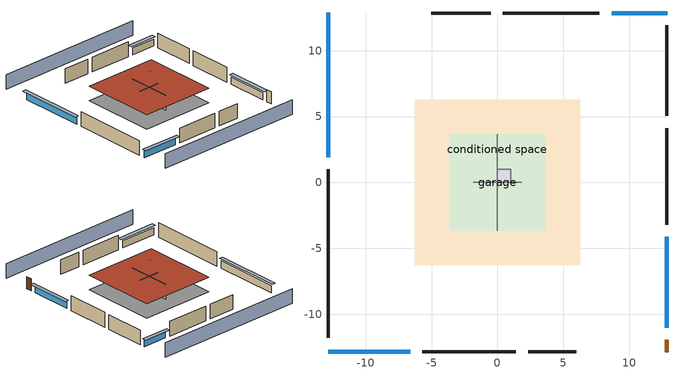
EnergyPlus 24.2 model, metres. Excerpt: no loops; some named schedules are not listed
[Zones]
central ac and furnace airloop ret air zone
 floor adiabatic (AdiabaticConst): 0,0 0,1 1,1 1,0 z0
 wall adiabatic (AdiabaticConst): 0,1 0,0 1,0 1,1 0,1 z0:1
 ceiling adiabatic (AdiabaticConst): 1,0 1,1 0,1 0,0 z1
conditioned space
 floor foundation (Slab2 construction): -6.28,-6.28 -6.28,6.28 6.28,6.28 6.28,-6.28 z0
 wall outside (AdiabaticWallConstruction 1): 12.85,-12.86 12.85,-11.94 z0:2.03
 wall outside (AdiabaticWallConstruction): -12.85,12.85 -12.85,1.92 z0:1.22; 12.85,12.85 8.66,12.85 z0:1.13; 12.85,-11.01 12.85,-4.12 z0:1.16; -12.85,-12.85 -6.63,-12.85 z0:1.19
 wall outside (Wall3 construction): -12.85,0.99 -12.85,-11.77 z0:2.44
 wall outside (Wall4 construction): -0.51,12.85 -5.04,12.85 z0:2.44
 wall outside (Wall7 construction): 12.85,5.05 12.85,11.93 z0:2.44
 wall outside (Wall8 construction): -5.7,-12.85 1.39,-12.85 z0:2.44
 wall to garage (Wall5 construction): 0,-3.66 0,3.66 z0:2.44
 wall to garage (Wall6 construction): 1.83,0 -1.83,0 z0:2.44
 window (WindowConstruction): -12.85,12.85 -12.85,1.92 z0:1.22
 window (WindowConstruction 1): 12.85,12.85 8.66,12.85 z0:1.13
 window (WindowConstruction 2): 12.85,-11.01 12.85,-4.12 z0:1.16
 window (WindowConstruction 3): -12.85,-12.85 -6.63,-12.85 z0:1.19
 door (Door): 12.85,-12.85 12.85,-11.94 z0:2.03
 roof outside (Roof2 construction): -6.28,6.28 -6.28,-6.28 6.28,-6.28 6.28,6.28 z2.44
garage
 floor foundation (Slab1 construction): -3.66,-3.66 -3.66,3.66 3.66,3.66 3.66,-3.66 z0
 wall outside (Wall1 construction): 7.73,12.85 0.42,12.85 z0:2.44
 wall outside (Wall2 construction): 12.85,-3.19 12.85,4.12 z0:2.44
 wall outside (Wall9 construction): 2.32,-12.85 5.98,-12.85 z0:2.44
 roof outside (Roof1 construction): -3.66,3.66 -3.66,-3.66 3.66,-3.66 3.66,3.66 z2.44
shading: 12.85,17.43 -12.85,17.43 / -12.85,-17.43 12.85,-17.43 z0:2.44; -12.85,1.61 -12.85,13.16 -13.46,13.16 -13.46,1.61 z1.52; 8.36,12.85 13.16,12.85 13.16,13.46 8.36,13.46 z1.43; 12.85,-3.82 12.85,-11.32 13.46,-11.32 13.46,-3.82 z1.46; -6.32,-12.85 -13.16,-12.85 -13.16,-13.46 -6.32,-13.46 z1.49
[Building]
Building 1: Terrain=Suburbs
[Site:Location]
Portland Intl Arpt_OR: Latitude {deg}=45.59; Longitude {deg}=-122.6; Time Zone {hr}=-8; Elevation {m}=33; Keep Site Location Information=Yes
[Site:GroundTemperature:Shallow]
10.2558, 8.96328, 8.85977, 9.47314, 11.9355, 14.3863, 16.5111, 17.8571, 17.9714, 16.8767, 14.8061, 12.4304
[Site:WaterMainsTemperature]
Calculation Method=Schedule; Temperature Schedule=mains temperature schedule
[Material] Roughness=Rough; Thermal Absorptance=0.9
Name | Thickness {m} | Conductivity {W/m-K} | Density {kg/m3} | Specific Heat {J/kg-K} | Solar Absorptance | Visible Absorptance
concrete 4.0 in. | 0.1016 | 1.803125 | 2242.8 | 837.4 | 0.7 | 0.7
door material | 0.04445 | 0.0612267 | 512.64 | 1214.23 | 0.7 | 0.7
floor covering | 0.0127 | 0.0450781 | 54.468 | 1339.84 | 0.9 | 0.9
furniture material conditioned space 1; furniture material garage 1 | 0.1524 | 0.115458 | 640.8 | 1214.23 | 0.6 | 0.6
gypsum board | 0.0127 | 0.160291 | 801 | 837.4 | 0.6 | 0.6
interior horizontal ins; interior horizontal ins 1; wall rigid ins; wall rigid ins 1; wall rigid ins 2 | 0.051816 | 0.029427 | 32.04 | 1214.23 | 0.7 | 0.7
interior vertical ins; interior vertical ins 1 | 0.025908 | 0.029427 | 32.04 | 1214.23 | 0.7 | 0.7
osb sheathing 0.5 in. | 0.0127 | 0.115458 | 512.64 | 1214.23 | 0.6 | 0.6
osb sheathing 0.5 in. 1 | 0.0127 | 0.115458 | 512.64 | 1214.23 | 0.7 | 0.7
osb sheathing 0.75 in. | 0.01905 | 0.115458 | 512.64 | 1214.23 | 0.7 | 0.7
roof rigid ins | 0.00302951 | 0.029427 | 32.04 | 1214.23 | 0.7 | 0.7
roof rigid ins 1 | 0.103632 | 0.029427 | 32.04 | 1214.23 | 0.7 | 0.7
roof stud and cavity | 0.2032 | 0.159782 | 78.34581 | 1123.46 | 0.7 | 0.7
slate or tile shingles | 0.01905 | 0.840978 | 1899.972 | 799.717 | 0.75 | 0.75
wall rigid ins 3 | 0.512978 | 0.029427 | 32.04 | 1214.23 | 0.7 | 0.7
wall stud and cavity | 0.1397 | 0.727959 | 139.0536 | 1170.24 | 0.6 | 0.6
wall stud and cavity 1 | 0.1397 | 0.230639 | 139.0536 | 1170.24 | 0.7 | 0.7
wall stud and cavity 2 | 0.1397 | 0.181744 | 139.0536 | 1170.24 | 0.7 | 0.7
wall stud and cavity 3 | 0.0889 | 0.380278 | 52.3479 | 1209.89 | 0.7 | 0.7
wall stud and cavity 4 | 0.0889 | 0.391764 | 83.0341 | 1211.67 | 0.7 | 0.7
wood siding | 0.0254 | 0.102417 | 544.68 | 1172.36 | 0.85 | 0.85
wood siding 1; wood siding 2 | 0.0254 | 0.102417 | 544.68 | 1172.36 | 0.7 | 0.7
[Material:NoMass]
Adiabatic: Roughness=Rough; Thermal Resistance {m2-K/W}=176.1; Thermal Absorptance=0.9; Solar Absorptance=0.7; Visible Absorptance=0.7
[WindowMaterial:SimpleGlazingSystem]
WindowMaterial: U-Factor {W/m2-K}=2.15764; Solar Heat Gain Coefficient=0.44
[Construction]
AdiabaticConst: Adiabatic
AdiabaticWallConstruction: wood siding 1, wall rigid ins 3, wall stud and cavity 3, gypsum board
AdiabaticWallConstruction 1: wood siding 2, wall rigid ins 3, wall stud and cavity 3, gypsum board
Door: door material
furniture construction conditioned space 1: furniture material conditioned space 1
furniture construction garage 1: furniture material garage 1
PartitionWallConstruction: gypsum board, wall stud and cavity 4, gypsum board
Roof1 construction: slate or tile shingles, roof rigid ins, osb sheathing 0.5 in.
Roof2 construction: slate or tile shingles, roof rigid ins 1, osb sheathing 0.75 in., roof stud and cavity, gypsum board
Slab1 construction: concrete 4.0 in.
Slab2 construction: concrete 4.0 in., floor covering
Wall1 construction; Wall2 construction; Wall9 construction: wood siding, osb sheathing 0.5 in. 1, wall stud and cavity
Wall3 construction; Wall4 construction: wood siding, wall rigid ins, osb sheathing 0.5 in. 1, wall stud and cavity 1, gypsum board
Wall5 construction: wall rigid ins 1, osb sheathing 0.5 in. 1, wall stud and cavity 2, gypsum board
Wall6 construction: wall rigid ins 2, osb sheathing 0.5 in. 1, wall stud and cavity 2, gypsum board
Wall7 construction; Wall8 construction: wood siding, wall rigid ins 2, osb sheathing 0.5 in. 1, wall stud and cavity 1, gypsum board
WindowConstruction; WindowConstruction 1; WindowConstruction 2; WindowConstruction 3: WindowMaterial
[Zone] Multiplier=1
Name | Volume {m3} | Part of Total Floor Area
central ac and furnace airloop ret air zone | 1 | No
conditioned space | 384.656 | Yes
garage | 130.484 | Yes
[Space]
Name | Zone | Space Type | Volume {m3}
central ac and furnace airloop ret air space | central ac and furnace airloop ret air zone | Plenum Space Type
conditioned space 1 | conditioned space |  | 384.656
garage 1 | garage |  | 130.484
[SpaceList]
Plenum Space Type: central ac and furnace airloop ret air space
[OtherEquipment] Design Level Calculation Method=EquipmentLevel
Name | Fuel Type | Zone or ZoneList or Space or SpaceList | Schedule | Design Level {W} | Fraction Latent | Fraction Radiant | Fraction Lost
central ac and furnace airloop_0 RetCondToRP; central ac and furnace airloop_0 RetSensLkToRP | None | central ac and furnace airloop ret air space | Always On Discrete | 0 | 0 | 0 | 0
central ac and furnace airloop_0 RetLatLkToRP | None | central ac and furnace airloop ret air space | Always On Discrete | 0 | 1 | 0 | 0
central ac and furnace airloop_0 SupCondToLv; central ac and furnace airloop_0 SupSensLkToCond; mech vent house fan sensible load | None | conditioned space 1 | Always On Discrete | 0 | 0 | 0 | 0
central ac and furnace airloop_0 SupLatLkToCond; mech vent house fan latent load | None | conditioned space 1 | Always On Discrete | 0 | 1 | 0 | 0
clothes dryer 1 | Electricity | conditioned space 1 | clothes_dryer | 0 | 0.015 | 0.081 | 0.85
cooking range 1 | Electricity | conditioned space 1 | cooking_range | 0 | 0.08 | 0.432 | 0.2
general water use latent | None | conditioned space 1 | general water use schedule | 44.1266 | 1 | 0 | 0
general water use sensible | None | conditioned space 1 | general water use schedule | -43.4886 | 0 | 0.6 | 0
misc grill | NaturalGas | conditioned space 1 | misc grill schedule | 341.952 | 0 | 0 | 1
misc permanent spa heater | NaturalGas | conditioned space 1 | misc permanent spa heater schedule | 774.738 | 0 | 0 | 1
central ac and furnace airloop_0 RetCondToDZ; central ac and furnace airloop_0 SupCondToDZ; central ac and furnace airloop_0 SupSensLkToDZ; water heater sens | None | garage 1 | Always On Discrete | 0 | 0 | 0 | 0
central ac and furnace airloop_0 SupLatLkToDZ; water heater lat | None | garage 1 | Always On Discrete | 0 | 1 | 0 | 0
water heater energy adjustment1 | Electricity | garage 1 | Always On Discrete | 0.01 | 0 | 0 | 1
[SurfaceProperty:ExposedFoundationPerimeter] Exposed Perimeter Calculation Method=TotalExposedPerimeter
Name | Total Exposed Perimeter {m}
Slab2 | 45.72
Slab1 | 18.288
[SurfaceProperty:IncidentSolarMultiplier] Incident Solar Multiplier=1; Incident Solar Multiplier Schedule=trans schedule winter=0.85 summer=0.7
Window1; Window2; Window3; Window4
[InternalMass]
Name | Construction | Zone or ZoneList | Space or SpaceList | Surface Area {m2}
furniture mass conditioned space 1 | furniture construction conditioned space 1 | conditioned space | conditioned space 1 | 63.09974
partition wall mass | PartitionWallConstruction | conditioned space | conditioned space 1 | 157.749
furniture mass garage 1 | furniture construction garage 1 | garage | garage 1 | 5.35122
[Lights] Design Level Calculation Method=LightingLevel; Return Air Fraction=0; Fraction Radiant=0.6; Fraction Visible=0.2; Fraction Replaceable=1
Name | Zone or ZoneList or Space or SpaceList | Schedule | Lighting Level {W}
interior lighting | conditioned space 1 | lighting_interior | 229.662
garage lighting | garage 1 | lighting_garage | 8.05147
[People]
occupants: Zone or ZoneList or Space or SpaceList=conditioned space 1; Number of People Schedule=occupants; Number of People Calculation Method=People; Number of People=2; Fraction Radiant=0.314171; Sensible Heat Fraction=0.56303; Activity Level Schedule=occupants activity schedule; Carbon Dioxide Generation Rate {m3/s-W}=0; Enable ASHRAE 55 Comfort Warnings=No; Mean Radiant Temperature Calculation Type=EnclosureAveraged
[ElectricEquipment] Design Level Calculation Method=EquipmentLevel
Name | Zone or ZoneList or Space or SpaceList | Schedule | Design Level {W} | Fraction Latent | Fraction Radiant | Fraction Lost
ceiling fan | conditioned space 1 | ceiling_fan | 18.1973 | 0 | 0.558 | 0
clothes dryer | conditioned space 1 | clothes_dryer | 3383.18 | 0.015 | 0.081 | 0.85
clothes washer | conditioned space 1 | clothes_washer | 444.068 | 0.03 | 0.162 | 0.7
cooking range | conditioned space 1 | cooking_range | 1447.06 | 0.08 | 0.432 | 0.2
dishwasher | conditioned space 1 | dishwasher | 609.128 | 0.3 | 0.18 | 0.4
fridge | conditioned space 1 | fridge schedule | 43.7215 | 0 | 0.6 | 0
mech vent bath fan 0 | conditioned space 1 | mech vent bath fan 0 schedule | 30 | 0 | 0 | 1
mech vent house fan | conditioned space 1 | mech vent house fan schedule | 0 | 0 | 0 | 1
mech vent house fan cfis | conditioned space 1 | mech vent house fan cfis schedule | 0 | 0 | 0 | 0
mech vent range fan 0 | conditioned space 1 | mech vent range fan 0 schedule | 30 | 0 | 0 | 1
misc permanent spa pump | conditioned space 1 | misc permanent spa pump schedule | 356.813 | 0 | 0 | 1
misc plug loads | conditioned space 1 | plug_loads_other | 318.876 | 0.021 | 0.558 | 0.049
misc tv | conditioned space 1 | plug_loads_tv | 388.002 | 0 | 0.6 | 0
whole house fan | conditioned space 1 | Always On Discrete | 0 | 0 | 0 | 1
freezer | garage 1 | freezer schedule | 194.914 | 0 | 0.6 | 0
[ZoneInfiltration:DesignFlowRate] Schedule=Always On Discrete; Design Flow Rate Calculation Method=Flow/Zone; Design Flow Rate {m3/s}=0
Name | Zone or ZoneList or Space or SpaceList
infil flow; natural vent flow; whole house fan flow | conditioned space 1
garage 1 duct leakage imbalance infil flow | garage 1
[ZoneMixing] Schedule=Always On Continuous; Design Flow Rate Calculation Method=Flow/Zone; Design Flow Rate {m3/s}=0
Name | Zone or Space | Source Zone or Space
central ac and furnace airloop_0 ZoneMixDZToCond mix | conditioned space | garage
central ac and furnace airloop_0 ZoneMixCondToDZ mix | garage | conditioned space
[ZoneInfiltration:EffectiveLeakageArea]
infil garage 1: Zone or Space=garage 1; Schedule=Always On Discrete; Effective Air Leakage Area {cm2}=407.755; Stack Coefficient=0.000129147; Wind Coefficient=4.38083e-05
[AvailabilityManager:Scheduled]
central ac and furnace airloop Availability Manager: Schedule=Always On Discrete
[AirLoopHVAC:ReturnPlenum]
Air Loop HVAC Return Plenum 1: Zone=central ac and furnace airloop ret air zone
[WaterUse:Equipment]
dishwasher: Peak Flow Rate {m3/s}=6.15328e-06; Flow Rate Fraction Schedule=hot_water_dishwasher
[Foundation:Kiva] Interior Horizontal Insulation Depth {m}=0; Interior Horizontal Insulation Width {m}=0.6096; Interior Vertical Insulation Depth {m}=0.1016; Wall Height Above Grade {m}=0.1016; Wall Depth Below Slab {m}=0.2032
Name | Initial Indoor Air Temperature {C} | Interior Horizontal Insulation Material | Interior Vertical Insulation Material
Foundation Kiva 1 | 13.4258 | interior horizontal ins | interior vertical ins
Foundation Kiva 2 | 20 | interior horizontal ins 1 | interior vertical ins 1
[Foundation:Kiva:Settings]
Soil Conductivity {W/m-K}=2.4234; Soil Density {kg/m3}=1842.3; Soil Specific Heat {J/kg-K}=418.7; Ground Solar Absorptivity=0.9; Ground Thermal Absorptivity=0.9; Ground Surface Roughness {m}=0.03; Far-Field Width {m}=40; Deep-Ground Boundary Condition=ZeroFlux; Deep-Ground Depth {m}=40; Minimum Cell Dimension {m}=0.2; Maximum Cell Growth Coefficient=3; Simulation Timestep=Timestep
[Exterior:Lights]
exterior lighting: Schedule=exterior lighting schedule; Design Level {W}=7.09205
[ElectricLoadCenter:Storage:LiIonNMCBattery]
Vehicle1 li ion: Availability Schedule=Always On Discrete; Radiative Fraction=0; Lifetime Model=None; Number of Cells in Series=15; Number of Strings in Parallel=494; Initial Fractional State of Charge=0.950003; DC to DC Charging Efficiency=1; Battery Mass {kg}=784.971; Battery Surface Area {m2}=5.64764; Battery Specific Heat Capacity {J/kg-K}=1500; Heat Transfer Coefficient Between Battery and Ambient {W/m2-K}=7.5; Fully Charged Cell Voltage {V}=3.342; Cell Voltage at End of Exponential Zone {V}=3.342; Cell Voltage at End of Nominal Zone {V}=3.342; Default Nominal Cell Voltage {V}=3.342; Fully Charged Cell Capacity {Ah}=3.2; Fraction of Cell Capacity Removed at the End of Exponential Zone=0.8075; Fraction of Cell Capacity Removed at the End of Nominal Zone=0.976875; Charge Rate at Which Voltage vs Capacity Curve Was Generated=1; Battery Cell Internal Electrical Resistance {ohms}=0.002
[ElectricLoadCenter:Storage:Converter]
Vehicle1 li ion converter: Availability Schedule=Always On Discrete; Power Conversion Efficiency Method=SimpleFixed; Simple Fixed Efficiency=1; Ancillary Power Consumed In Standby {W}=0; Radiative Fraction=0
[ElectricLoadCenter:Distribution]
Vehicle1 elec load center dist: Electrical Buss Type=AlternatingCurrentWithStorage; Electrical Storage Object=Vehicle1 li ion; Storage Operation Scheme=TrackChargeDischargeSchedules; Storage Converter Object=Vehicle1 li ion converter; Maximum Storage State of Charge Fraction=0.950003; Minimum Storage State of Charge Fraction=0.149991; Design Storage Control Charge Power {W}=5690; Storage Charge Power Fraction Schedule=electric_vehicle_charging; Design Storage Control Discharge Power {W}=10890.9; Storage Discharge Power Fraction Schedule=electric_vehicle_discharging
[EnergyManagementSystem:GlobalVariable]
central_ac_and_furnace_airloop_0_DuctImbalLkExhFanEquivCond
central_ac_and_furnace_airloop_0_DuctImbalLkExhFanEquivDZ
central_ac_and_furnace_airloop_0_DuctImbalLkSupFanEquivCond
central_ac_and_furnace_airloop_0_DuctImbalLkSupFanEquivDZ
central_ac_and_furnace_airloop_0_DZ_T
central_ac_and_furnace_airloop_0_DZ_W
central_ac_and_furnace_airloop_0_RetCondToDZ
central_ac_and_furnace_airloop_0_RetCondToRP
central_ac_and_furnace_airloop_0_RetLatLkToRP
central_ac_and_furnace_airloop_0_RetSensLkToRP
central_ac_and_furnace_airloop_0_SupCondToDZ
central_ac_and_furnace_airloop_0_SupCondToLv
central_ac_and_furnace_airloop_0_SupLatLkToCond
central_ac_and_furnace_airloop_0_SupLatLkToDZ
central_ac_and_furnace_airloop_0_SupSensLkToCond
central_ac_and_furnace_airloop_0_SupSensLkToDZ
central_ac_and_furnace_airloop_0_ZoneMixCondToDZ
central_ac_and_furnace_airloop_0_ZoneMixDZToCond
central_ac_and_furnace_airloop_AH_MFR
central_ac_and_furnace_airloop_AH_Tout
central_ac_and_furnace_airloop_AH_VFR
central_ac_and_furnace_airloop_AH_Wout
central_ac_and_furnace_airloop_Fan_RTF
central_ac_and_furnace_airloop_RA_T
central_ac_and_furnace_airloop_Ra_W
infil_program_Qfan
infil_program_Qinf
natural_vent_program_Qnv
natural_vent_program_Qwhf
[EnergyManagementSystem:Sensor]
Name | Output:Variable or Output:Meter Index Key | Output:Variable or Output:Meter
airflow_gain | infil flow | Infiltration Sensible Heat Gain Energy
airflow_gain_1 | natural vent flow | Infiltration Sensible Heat Gain Energy
airflow_gain_2 | whole house fan flow | Infiltration Sensible Heat Gain Energy
airflow_loss | infil flow | Infiltration Sensible Heat Loss Energy
airflow_loss_1 | natural vent flow | Infiltration Sensible Heat Loss Energy
airflow_loss_2 | whole house fan flow | Infiltration Sensible Heat Loss Energy
central_ac_and_furnace_airloop_0_DZ_T_s | garage | Zone Air Temperature
central_ac_and_furnace_airloop_0_DZ_W_s | garage | Zone Mean Air Humidity Ratio
central_ac_and_furnace_airloop_AH_MFR_s | Node 5 | System Node Mass Flow Rate
central_ac_and_furnace_airloop_AH_Tout_s | Node 5 | System Node Temperature
central_ac_and_furnace_airloop_AH_VFR_s | Node 5 | System Node Current Density Volume Flow Rate
central_ac_and_furnace_airloop_AH_Wout_s | Node 5 | System Node Humidity Ratio
central_ac_and_furnace_airloop_RA_T_s | Node 8 | System Node Temperature
central_ac_and_furnace_airloop_Ra_W_s | Node 8 | System Node Humidity Ratio
charge_sch_sensor | electric_vehicle_charging | Schedule Value
clg_load_cond |  | Cooling:EnergyTransfer:Zone:CONDITIONED SPACE
clg_load_duct |  | Cooling:EnergyTransfer:Zone:CENTRAL AC AND FURNACE AIRLOOP RET AIR ZONE
clg_sp_s; clg_sp_s_1 | cooling setpoint | Schedule Value
clothes_dryer_exhaust_0_sch_s | clothes_dryer | Schedule Value
cool_season | cooling season schedule | Schedule Value
discharge_sch_sensor | electric_vehicle_discharging | Schedule Value
ducts_conv | central ac and furnace airloop_0 RetCondToRP | Other Equipment Convective Heating Energy
ducts_conv_1 | central ac and furnace airloop_0 RetLatLkToRP | Other Equipment Convective Heating Energy
ducts_conv_2 | central ac and furnace airloop_0 RetSensLkToRP | Other Equipment Convective Heating Energy
ducts_conv_3 | central ac and furnace airloop_0 SupCondToLv | Other Equipment Convective Heating Energy
ducts_conv_4 | central ac and furnace airloop_0 SupLatLkToCond | Other Equipment Convective Heating Energy
ducts_conv_5 | central ac and furnace airloop_0 SupSensLkToCond | Other Equipment Convective Heating Energy
ducts_rad | central ac and furnace airloop_0 RetCondToRP | Other Equipment Radiant Heating Energy
ducts_rad_1 | central ac and furnace airloop_0 RetLatLkToRP | Other Equipment Radiant Heating Energy
ducts_rad_2 | central ac and furnace airloop_0 RetSensLkToRP | Other Equipment Radiant Heating Energy
ducts_rad_3 | central ac and furnace airloop_0 SupCondToLv | Other Equipment Radiant Heating Energy
ducts_rad_4 | central ac and furnace airloop_0 SupLatLkToCond | Other Equipment Radiant Heating Energy
ducts_rad_5 | central ac and furnace airloop_0 SupSensLkToCond | Other Equipment Radiant Heating Energy
htg_load_cond |  | Heating:EnergyTransfer:Zone:CONDITIONED SPACE
htg_load_duct |  | Heating:EnergyTransfer:Zone:CENTRAL AC AND FURNACE AIRLOOP RET AIR ZONE
htg_sp_s; htg_sp_s_1 | heating setpoint | Schedule Value
ig_ee_conv | ceiling fan | Electric Equipment Convective Heating Energy
ig_ee_conv_1 | clothes dryer | Electric Equipment Convective Heating Energy
ig_ee_conv_3 | cooking range | Electric Equipment Convective Heating Energy
ig_ee_conv_4 | dishwasher | Electric Equipment Convective Heating Energy
ig_ee_conv_5 | fridge | Electric Equipment Convective Heating Energy
ig_ee_conv_6 | misc permanent spa pump | Electric Equipment Convective Heating Energy
ig_ee_conv_7 | misc plug loads | Electric Equipment Convective Heating Energy
ig_ee_conv_8 | misc tv | Electric Equipment Convective Heating Energy
ig_ee_conv_9 | whole house fan | Electric Equipment Convective Heating Energy
ig_ee_rad | ceiling fan | Electric Equipment Radiant Heating Energy
ig_ee_rad_1 | clothes dryer | Electric Equipment Radiant Heating Energy
ig_ee_rad_3 | cooking range | Electric Equipment Radiant Heating Energy
ig_ee_rad_4 | dishwasher | Electric Equipment Radiant Heating Energy
ig_ee_rad_5 | fridge | Electric Equipment Radiant Heating Energy
ig_ee_rad_6 | misc permanent spa pump | Electric Equipment Radiant Heating Energy
ig_ee_rad_7 | misc plug loads | Electric Equipment Radiant Heating Energy
ig_ee_rad_8 | misc tv | Electric Equipment Radiant Heating Energy
ig_ee_rad_9 | whole house fan | Electric Equipment Radiant Heating Energy
ig_lgt_conv | interior lighting | Lights Convective Heating Energy
ig_lgt_rad | interior lighting | Lights Radiant Heating Energy
ig_lgt_vis | interior lighting | Lights Visible Radiation Heating Energy
ig_oe_conv | clothes dryer 1 | Other Equipment Convective Heating Energy
ig_oe_conv_1 | cooking range 1 | Other Equipment Convective Heating Energy
ig_oe_conv_2 | general water use latent | Other Equipment Convective Heating Energy
ig_oe_conv_3 | general water use sensible | Other Equipment Convective Heating Energy
ig_oe_conv_4 | misc grill | Other Equipment Convective Heating Energy
ig_oe_conv_5 | misc permanent spa heater | Other Equipment Convective Heating Energy
ig_oe_rad | clothes dryer 1 | Other Equipment Radiant Heating Energy
ig_oe_rad_1 | cooking range 1 | Other Equipment Radiant Heating Energy
ig_oe_rad_2 | general water use latent | Other Equipment Radiant Heating Energy
ig_oe_rad_3 | general water use sensible | Other Equipment Radiant Heating Energy
ig_oe_rad_4 | misc grill | Other Equipment Radiant Heating Energy
ig_oe_rad_5 | misc permanent spa heater | Other Equipment Radiant Heating Energy
ig_ppl_conv | occupants | People Convective Heating Energy
ig_ppl_rad | occupants | People Radiant Heating Energy
im_conv | furniture mass conditioned space 1 | Surface Inside Face Convection Heat Gain Energy
im_conv_1 | partition wall mass | Surface Inside Face Convection Heat Gain Energy
im_ig | furniture mass conditioned space 1 | Surface Inside Face Internal Gains Radiation Heat Gain Energy
im_ig_1 | partition wall mass | Surface Inside Face Internal Gains Radiation Heat Gain Energy
im_lgt | furniture mass conditioned space 1 | Surface Inside Face Lights Radiation Heat Gain Energy
im_lgt_1 | partition wall mass | Surface Inside Face Lights Radiation Heat Gain Energy
im_sol | furniture mass conditioned space 1 | Surface Inside Face Solar Radiation Heat Gain Energy
im_sol_1 | partition wall mass | Surface Inside Face Solar Radiation Heat Gain Energy
im_surf | furniture mass conditioned space 1 | Surface Inside Face Net Surface Thermal Radiation Heat Gain Energy
im_surf_1 | partition wall mass | Surface Inside Face Net Surface Thermal Radiation Heat Gain Energy
mech_vent_bath_fan_0_sch_s | mech vent bath fan 0 schedule | Schedule Value
mech_vent_range_fan_0_sch_s | mech vent range fan 0 schedule | Schedule Value
mv_conv | mech vent bath fan 0 | Electric Equipment Convective Heating Energy
mv_conv_1 | mech vent house fan | Electric Equipment Convective Heating Energy
mv_conv_2 | mech vent house fan cfis | Electric Equipment Convective Heating Energy
mv_conv_3 | mech vent range fan 0 | Electric Equipment Convective Heating Energy
mv_conv_4 | mech vent house fan latent load | Other Equipment Convective Heating Energy
mv_conv_5 | mech vent house fan sensible load | Other Equipment Convective Heating Energy
mv_rad | mech vent bath fan 0 | Electric Equipment Radiant Heating Energy
mv_rad_1 | mech vent house fan | Electric Equipment Radiant Heating Energy
mv_rad_2 | mech vent house fan cfis | Electric Equipment Radiant Heating Energy
mv_rad_3 | mech vent range fan 0 | Electric Equipment Radiant Heating Energy
mv_rad_4 | mech vent house fan latent load | Other Equipment Radiant Heating Energy
mv_rad_5 | mech vent house fan sensible load | Other Equipment Radiant Heating Energy
natural_vent_s | natural vent schedule | Schedule Value
out_pb_s |  | Site Outdoor Air Barometric Pressure
out_wt_s |  | Site Outdoor Air Humidity Ratio
site_temp | Environment | Site Outdoor Air Drybulb Temperature
site_vw_s |  | Site Wind Speed
soc_sensor | Vehicle1 li ion | Electric Storage Charge Fraction
ss_back_out | Window1 | Surface Window Shortwave from Zone Back Out Window Heat Transfer Rate
ss_back_out_1 | Window2 | Surface Window Shortwave from Zone Back Out Window Heat Transfer Rate
ss_back_out_2 | Window3 | Surface Window Shortwave from Zone Back Out Window Heat Transfer Rate
ss_back_out_3 | Window4 | Surface Window Shortwave from Zone Back Out Window Heat Transfer Rate
ss_conv | Door1 | Surface Inside Face Convection Heat Gain Energy
ss_conv_1 | Window1 | Surface Inside Face Convection Heat Gain Energy
ss_conv_2 | Window2 | Surface Inside Face Convection Heat Gain Energy
ss_conv_3 | Window3 | Surface Inside Face Convection Heat Gain Energy
ss_conv_4 | Window4 | Surface Inside Face Convection Heat Gain Energy
ss_ig | Door1 | Surface Inside Face Internal Gains Radiation Heat Gain Energy
ss_ig_1 | Window1 | Surface Inside Face Internal Gains Radiation Heat Gain Energy
ss_ig_2 | Window2 | Surface Inside Face Internal Gains Radiation Heat Gain Energy
ss_ig_3 | Window3 | Surface Inside Face Internal Gains Radiation Heat Gain Energy
